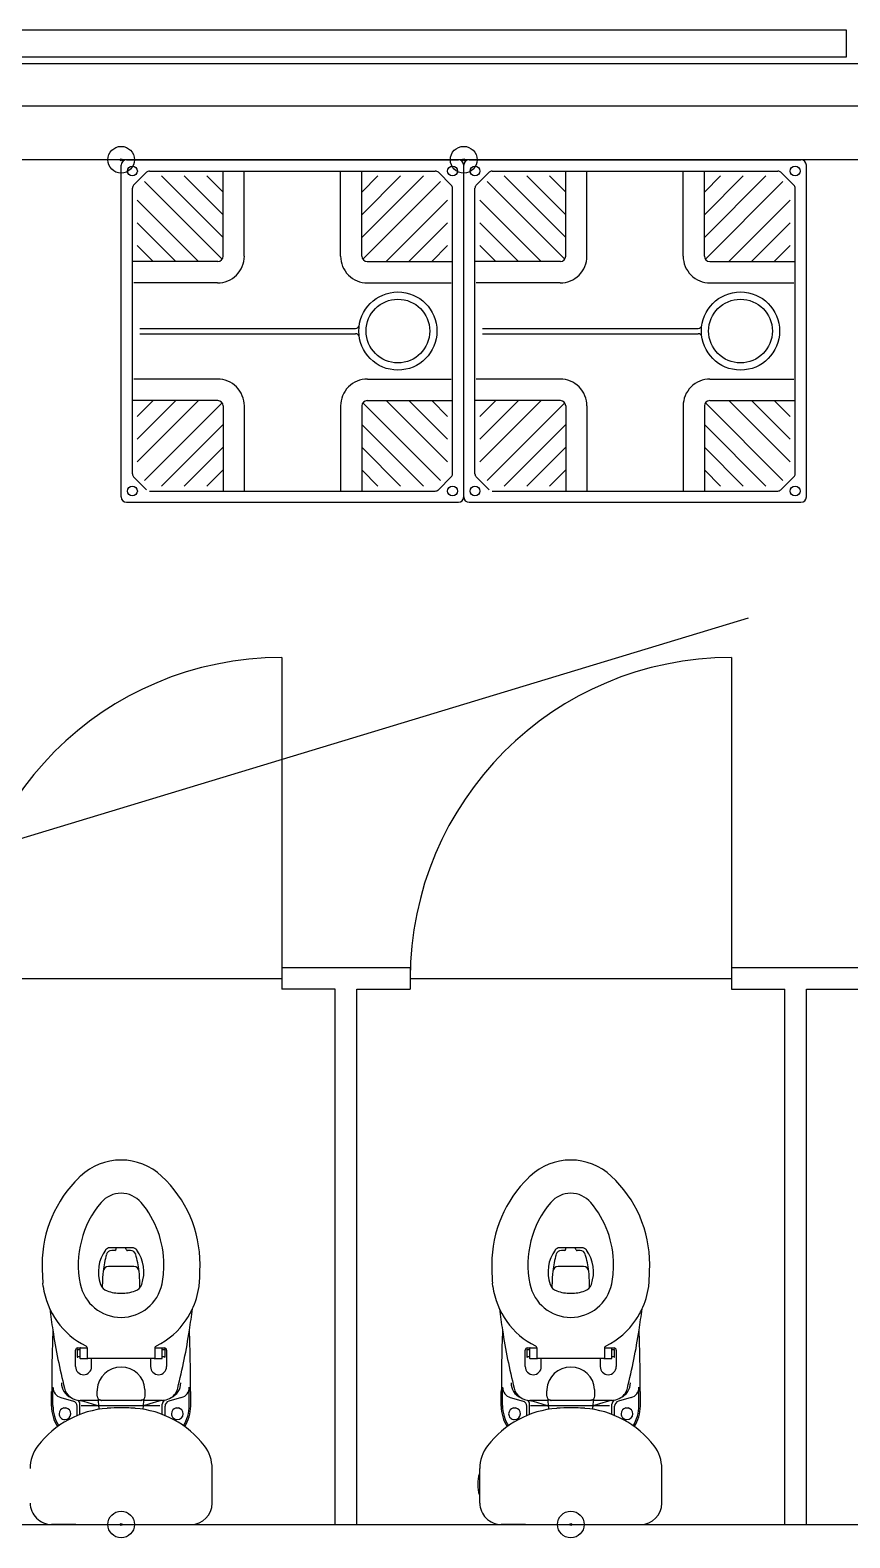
# Model space of a CAD drawing. Units: millimetres at full size, sheet at 1:100. Extents: x -40222 to 41440, y -29146 to 30741.
# Drawn here: x 11715 to 13246, y 15992 to 18810 of the extents above; entities that cross this region are included whole.
import ezdxf

# ---------------------------------------------------------------- set-up
doc = ezdxf.new("R2010")
doc.units = ezdxf.units.MM
doc.header["$LTSCALE"] = 100
doc.header["$PDMODE"] = 32
doc.header["$PDSIZE"] = 50
for name, color, linetype in [('1-3', 7, 'Continuous'), ('1-5', 7, 'Continuous'), ('1-A', 4, 'Continuous'), ('1-D', 2, 'Continuous')]:
    doc.layers.add(name, color=color, linetype=linetype)

msp = doc.modelspace()

# ---------------------------------------------------------------- linework, layer by layer
at = {"layer": '1-3'}
for p, q in [((9604.4, 18747.3), (15155.7, 18747.3)), ((15032, 18667.3), (9604.4, 18667.3)), ((9634.5, 16017.3), (15032, 16017.3))]:
    msp.add_line(p, q, dxfattribs=at)
at = {"layer": '1-5'}
for p, q in [((15032, 18567.3), (11024.5, 18567.3)), ((11894.5, 18567.3), (12514.5, 18567.3)), ((12534.5, 18567.3), (13154.5, 18567.3)), ((11884.5, 17937.3), (11884.5, 18557.3)), ((11931.8, 18543.9), (11907.8, 18519.9)), ((11937.5, 18546.3), (12471.4, 18546.3)), ((12075, 18387.3), (12075, 18546.3)), ((12114.5, 18387.3), (12114.5, 18546.3)), ((12294.4, 18387.3), (12294.4, 18546.3)), ((12334, 18387.3), (12334, 18546.3)), ((12477.1, 18543.9), (12501.1, 18519.9)), ((12524.5, 17937.3), (12524.5, 18557.3)), ((12524.5, 17937.3), (12524.5, 18557.3)), ((12571.8, 18543.9), (12547.8, 18519.9)), ((12577.5, 18546.3), (13111.4, 18546.3)), ((12715, 18387.3), (12715, 18546.3)), ((12754.5, 18387.3), (12754.5, 18546.3)), ((12934.4, 18387.3), (12934.4, 18546.3)), ((12974, 18387.3), (12974, 18546.3)), ((13117.1, 18543.9), (13141.1, 18519.9)), ((13164.5, 17937.3), (13164.5, 18557.3)), ((11905.5, 17980.3), (11905.5, 18514.2)), ((11928.1, 18526.5), (12073.2, 18381.4)), ((11959.9, 18537.1), (12075, 18422)), ((12002.4, 18537.1), (12075, 18464.4)), ((12044.8, 18537.1), (12075, 18506.9)), ((12449, 18537.1), (12334, 18422)), ((12406.6, 18537.1), (12334, 18464.4)), ((12364.2, 18537.1), (12334, 18506.9)), ((12480.8, 18526.5), (12335.8, 18381.4)), ((12503.5, 17980.3), (12503.5, 18514.2)), ((12545.5, 17980.3), (12545.5, 18514.2)), ((12568.1, 18526.5), (12713.2, 18381.4)), ((12599.9, 18537.1), (12715, 18422)), ((12642.4, 18537.1), (12715, 18464.4)), ((12684.8, 18537.1), (12715, 18506.9)), ((13089, 18537.1), (12974, 18422)), ((13046.6, 18537.1), (12974, 18464.4)), ((13004.2, 18537.1), (12974, 18506.9)), ((13120.8, 18526.5), (12975.8, 18381.4)), ((13143.5, 17980.3), (13143.5, 18514.2)), ((11914.7, 18491.8), (12029.2, 18377.3)), ((12494.3, 18491.8), (12379.7, 18377.3)), ((12554.7, 18491.8), (12669.2, 18377.3)), ((13134.3, 18491.8), (13019.7, 18377.3)), ((11914.7, 18449.4), (11986.8, 18377.3)), ((12494.3, 18449.4), (12422.1, 18377.3)), ((12554.7, 18449.4), (12626.8, 18377.3)), ((13134.3, 18449.4), (13062.1, 18377.3)), ((11914.7, 18406.9), (11944.4, 18377.3)), ((12494.3, 18406.9), (12464.6, 18377.3)), ((12554.7, 18406.9), (12584.4, 18377.3)), ((13134.3, 18406.9), (13104.6, 18377.3)), ((12065, 18377.3), (11905.5, 18377.3)), ((12344, 18377.3), (12503.5, 18377.3)), ((12705, 18377.3), (12545.5, 18377.3)), ((12984, 18377.3), (13143.5, 18377.3)), ((12064.5, 18337.2), (11907.9, 18337.2)), ((12344.5, 18337.2), (12501, 18337.2)), ((12704.5, 18337.2), (12547.9, 18337.2)), ((12984.5, 18337.2), (13141, 18337.2)), ((11919.5, 18252.3), (12322.4, 18252.3)), ((11919.5, 18242.3), (12322.4, 18242.3)), ((12559.5, 18252.3), (12962.4, 18252.3)), ((12559.5, 18242.3), (12962.4, 18242.3)), ((12064.5, 18157.3), (11907.9, 18157.3)), ((12344.5, 18157.3), (12501, 18157.3)), ((12704.5, 18157.3), (12547.9, 18157.3)), ((12984.5, 18157.3), (13141, 18157.3)), ((12065, 18117.3), (11905.5, 18117.3)), ((11914.7, 18002.7), (12029.2, 18117.3)), ((11914.7, 18045.1), (11986.8, 18117.3)), ((11914.7, 18087.6), (11944.4, 18117.3)), ((12344, 18117.3), (12503.5, 18117.3)), ((12494.3, 18002.7), (12379.7, 18117.3)), ((12494.3, 18045.1), (12422.1, 18117.3)), ((12494.3, 18087.6), (12464.6, 18117.3)), ((12705, 18117.3), (12545.5, 18117.3)), ((12554.7, 18002.7), (12669.2, 18117.3)), ((12554.7, 18045.1), (12626.8, 18117.3)), ((12554.7, 18087.6), (12584.4, 18117.3)), ((12984, 18117.3), (13143.5, 18117.3)), ((13134.3, 18002.7), (13019.7, 18117.3)), ((13134.3, 18045.1), (13062.1, 18117.3)), ((13134.3, 18087.6), (13104.6, 18117.3)), ((11928.1, 17968.1), (12073.2, 18113.1)), ((12075, 18107.3), (12075, 17948.3)), ((12114.5, 18107.3), (12114.5, 17948.3)), ((12294.4, 18107.3), (12294.4, 17948.3)), ((12334, 18107.3), (12334, 17948.3)), ((12480.8, 17968.1), (12335.8, 18113.1)), ((12568.1, 17968.1), (12713.2, 18113.1)), ((12715, 18107.3), (12715, 17948.3)), ((12754.5, 18107.3), (12754.5, 17948.3)), ((12934.4, 18107.3), (12934.4, 17948.3)), ((12974, 18107.3), (12974, 17948.3)), ((13120.8, 17968.1), (12975.8, 18113.1)), ((11959.9, 17957.5), (12075, 18072.5)), ((12449, 17957.5), (12334, 18072.5)), ((12599.9, 17957.5), (12715, 18072.5)), ((13089, 17957.5), (12974, 18072.5)), ((12002.4, 17957.5), (12075, 18030.1)), ((12406.6, 17957.5), (12334, 18030.1)), ((12642.4, 17957.5), (12715, 18030.1)), ((13046.6, 17957.5), (12974, 18030.1)), ((11907.8, 17974.6), (11931.8, 17950.6)), ((12044.8, 17957.5), (12075, 17987.7)), ((12364.2, 17957.5), (12334, 17987.7)), ((12501.1, 17974.6), (12477.1, 17950.6)), ((12501.1, 17974.6), (12477.1, 17950.6)), ((12547.8, 17974.6), (12571.8, 17950.6)), ((12684.8, 17957.5), (12715, 17987.7)), ((13004.2, 17957.5), (12974, 17987.7)), ((13141.1, 17974.6), (13117.1, 17950.6)), ((13141.1, 17974.6), (13117.1, 17950.6)), ((11937.5, 17948.3), (12471.4, 17948.3)), ((12577.5, 17948.3), (13111.4, 17948.3)), ((11894.5, 17927.3), (12514.5, 17927.3)), ((12534.5, 17927.3), (13154.5, 17927.3)), ((11875.4, 16534.3), (11863.3, 16534.3)), ((11872.4, 16529.3), (11866.8, 16529.3)), ((11875.4, 16532.3), (11875.4, 16534.3)), ((11884.4, 16534.3), (11875.4, 16534.3)), ((11884.8, 16534.3), (11884.4, 16534.3)), ((11893.4, 16534.3), (11884.8, 16534.3)), ((11905.5, 16534.3), (11893.4, 16534.3)), ((11893.4, 16532.3), (11893.4, 16534.3)), ((11902, 16529.3), (11896.4, 16529.3)), ((12715.4, 16534.3), (12703.3, 16534.3)), ((12712.4, 16529.3), (12706.8, 16529.3)), ((12715.4, 16532.3), (12715.4, 16534.3)), ((12724.4, 16534.3), (12715.4, 16534.3)), ((12724.8, 16534.3), (12724.4, 16534.3)), ((12733.4, 16534.3), (12724.8, 16534.3)), ((12745.5, 16534.3), (12733.4, 16534.3)), ((12733.4, 16532.3), (12733.4, 16534.3)), ((12742, 16529.3), (12736.4, 16529.3)), ((11884.4, 16499.3), (11860.7, 16499.3)), ((11908.1, 16499.3), (11884.4, 16499.3)), ((12724.4, 16499.3), (12700.7, 16499.3)), ((12748.1, 16499.3), (12724.4, 16499.3)), ((11738.8, 16462.2), (11738.1, 16468.4)), ((11849.4, 16459.7), (11849.4, 16466.8)), ((11919.4, 16459.7), (11919.4, 16466.8)), ((12578.8, 16462.2), (12578.1, 16468.4)), ((12689.4, 16459.7), (12689.4, 16466.8)), ((12759.4, 16459.7), (12759.4, 16466.8)), ((11799.4, 16337.2), (11799.4, 16343.2)), ((11802.4, 16344), (11802.4, 16337.2)), ((11803.4, 16344.5), (11802.9, 16344.5)), ((11803.4, 16347.2), (11808.4, 16347.2)), ((11803.4, 16343.7), (11803.4, 16344.5)), ((11807.4, 16343.7), (11803.4, 16343.7)), ((11807.4, 16346.2), (11807.4, 16343.7)), ((11807.4, 16343.7), (11807.4, 16337.2)), ((11808.4, 16347.2), (11814.4, 16347.2)), ((11814.4, 16347.2), (11820.4, 16347.2)), ((11821.4, 16346), (11821.4, 16346.4)), ((11821.4, 16337.2), (11821.4, 16346)), ((11947.4, 16346.4), (11947.4, 16346)), ((11947.4, 16346), (11947.4, 16337.2)), ((11948.4, 16347.2), (11954.4, 16347.2)), ((11954.4, 16347.2), (11960.4, 16347.2)), ((11960.4, 16347.2), (11965.4, 16347.2)), ((11961.4, 16343.7), (11961.4, 16346.2)), ((11965.4, 16343.7), (11961.4, 16343.7)), ((11965.9, 16344.5), (11965.4, 16344.5)), ((11965.4, 16344.5), (11965.4, 16343.7)), ((11966.4, 16337.2), (11966.4, 16344)), ((11969.4, 16343.2), (11969.4, 16337.2)), ((12639.4, 16337.2), (12639.4, 16343.2)), ((12642.4, 16344), (12642.4, 16337.2)), ((12643.4, 16344.5), (12642.9, 16344.5)), ((12643.4, 16347.2), (12648.4, 16347.2)), ((12643.4, 16343.7), (12643.4, 16344.5)), ((12647.4, 16343.7), (12643.4, 16343.7)), ((12647.4, 16346.2), (12647.4, 16343.7)), ((12647.4, 16343.7), (12647.4, 16337.2)), ((12648.4, 16347.2), (12654.4, 16347.2)), ((12654.4, 16347.2), (12660.4, 16347.2)), ((12661.4, 16346), (12661.4, 16346.4)), ((12661.4, 16337.2), (12661.4, 16346)), ((12787.4, 16346.4), (12787.4, 16346)), ((12787.4, 16346), (12787.4, 16337.2)), ((12788.4, 16347.2), (12794.4, 16347.2)), ((12794.4, 16347.2), (12800.4, 16347.2)), ((12800.4, 16347.2), (12805.4, 16347.2)), ((12801.4, 16343.7), (12801.4, 16346.2)), ((12805.4, 16343.7), (12801.4, 16343.7)), ((12805.9, 16344.5), (12805.4, 16344.5)), ((12805.4, 16344.5), (12805.4, 16343.7)), ((12806.4, 16337.2), (12806.4, 16344)), ((12809.4, 16343.2), (12809.4, 16337.2)), ((11799.4, 16312.2), (11799.4, 16337.2)), ((11802.4, 16337.2), (11802.4, 16330.5)), ((11802.9, 16330), (11803.4, 16330)), ((11807.4, 16330.7), (11803.4, 16330.7)), ((11803.4, 16330), (11803.4, 16330.7)), ((11807.4, 16337.2), (11807.4, 16330.7)), ((11807.4, 16330.7), (11807.4, 16328.2)), ((11808.4, 16327.2), (11814.4, 16327.2)), ((11814.4, 16327.2), (11820.4, 16327.2)), ((11821.4, 16328.2), (11821.4, 16337.2)), ((11829.4, 16327.2), (11822.4, 16327.2)), ((11829.4, 16312.2), (11829.4, 16327.2)), ((11884.4, 16327.2), (11829.4, 16327.2)), ((11939.4, 16327.2), (11884.4, 16327.2)), ((11946.4, 16327.2), (11939.4, 16327.2)), ((11939.4, 16327.2), (11939.4, 16312.2)), ((11947.4, 16337.2), (11947.4, 16328.2)), ((11948.4, 16327.2), (11954.4, 16327.2)), ((11954.4, 16327.2), (11960.4, 16327.2)), ((11961.4, 16328.2), (11961.4, 16330.7)), ((11965.4, 16330.7), (11961.4, 16330.7)), ((11965.4, 16330.7), (11965.4, 16330)), ((11965.4, 16330), (11965.9, 16330)), ((11966.4, 16330.5), (11966.4, 16337.2)), ((11969.4, 16337.2), (11969.4, 16312.2)), ((12639.4, 16312.2), (12639.4, 16337.2)), ((12642.4, 16337.2), (12642.4, 16330.5)), ((12642.9, 16330), (12643.4, 16330)), ((12647.4, 16330.7), (12643.4, 16330.7)), ((12643.4, 16330), (12643.4, 16330.7)), ((12647.4, 16337.2), (12647.4, 16330.7)), ((12647.4, 16330.7), (12647.4, 16328.2)), ((12648.4, 16327.2), (12654.4, 16327.2)), ((12654.4, 16327.2), (12660.4, 16327.2)), ((12661.4, 16328.2), (12661.4, 16337.2)), ((12669.4, 16327.2), (12662.4, 16327.2)), ((12669.4, 16312.2), (12669.4, 16327.2)), ((12724.4, 16327.2), (12669.4, 16327.2)), ((12779.4, 16327.2), (12724.4, 16327.2)), ((12786.4, 16327.2), (12779.4, 16327.2)), ((12779.4, 16327.2), (12779.4, 16312.2)), ((12787.4, 16337.2), (12787.4, 16328.2)), ((12788.4, 16327.2), (12794.4, 16327.2)), ((12794.4, 16327.2), (12800.4, 16327.2)), ((12801.4, 16328.2), (12801.4, 16330.7)), ((12805.4, 16330.7), (12801.4, 16330.7)), ((12805.4, 16330.7), (12805.4, 16330)), ((12805.4, 16330), (12805.9, 16330)), ((12806.4, 16330.5), (12806.4, 16337.2)), ((12809.4, 16337.2), (12809.4, 16312.2)), ((11754.4, 16238.3), (11754.4, 16265.8)), ((11757, 16273.7), (11757, 16265.8)), ((11757, 16239.4), (11757, 16265.8)), ((11929.1, 16267), (11929.1, 16267.5)), ((11929.1, 16265.8), (11929.1, 16267)), ((12011.8, 16265.8), (12011.8, 16273.7)), ((12011.8, 16239.4), (12011.8, 16265.8)), ((12014.4, 16238.3), (12014.4, 16265.8)), ((12594.4, 16238.3), (12594.4, 16265.8)), ((12597, 16273.7), (12597, 16265.8)), ((12597, 16239.4), (12597, 16265.8)), ((12769.1, 16267), (12769.1, 16267.5)), ((12769.1, 16265.8), (12769.1, 16267)), ((12851.8, 16265.8), (12851.8, 16273.7)), ((12851.8, 16239.4), (12851.8, 16265.8)), ((12854.4, 16238.3), (12854.4, 16265.8)), ((11771.5, 16254.4), (11795.2, 16247.7)), ((11777.4, 16234.6), (11777.4, 16235.1)), ((11779.4, 16234.6), (11777.9, 16234.6)), ((11780.9, 16234.6), (11779.4, 16234.6)), ((11781.4, 16234.6), (11781.4, 16235.1)), ((11802.4, 16220.9), (11802.4, 16238.1)), ((11807.4, 16222.9), (11807.4, 16241.8)), ((11816.8, 16239.2), (11809.5, 16239.2)), ((11831.3, 16249.2), (11813.4, 16249.2)), ((11830.4, 16239.2), (11816.8, 16239.2)), ((11831.9, 16239.2), (11830.4, 16239.2)), ((11830.5, 16242.8), (11832, 16242.3)), ((11832.9, 16249.2), (11831.3, 16249.2)), ((11832.4, 16239.2), (11831.9, 16239.2)), ((11832, 16242.3), (11832.5, 16242.2)), ((11841.8, 16239.2), (11832.4, 16239.2)), ((11832.5, 16242.2), (11840.7, 16239.9)), ((11833.4, 16249.2), (11832.9, 16249.2)), ((11835.4, 16249.2), (11833.4, 16249.2)), ((11842.2, 16249.2), (11835.4, 16249.2)), ((11842.8, 16239.2), (11841.8, 16239.2)), ((11845.7, 16249.5), (11842.2, 16249.2)), ((11842.8, 16239.2), (11842.2, 16249.2)), ((11846.7, 16249.3), (11845.7, 16249.5)), ((11847.7, 16249.2), (11846.7, 16249.3)), ((11851.9, 16249.2), (11847.7, 16249.2)), ((11855.9, 16239.2), (11855.4, 16239.2)), ((11856.7, 16239.2), (11855.9, 16239.2)), ((11857.9, 16239.2), (11856.7, 16239.2)), ((11857.7, 16249.2), (11857.2, 16249.2)), ((11884.4, 16239.2), (11857.9, 16239.2)), ((11909, 16249.2), (11884.4, 16249.2)), ((11910.9, 16239.2), (11884.4, 16239.2)), ((11910.3, 16249.2), (11909, 16249.2)), ((11911.1, 16249.2), (11910.3, 16249.2)), ((11912.2, 16239.2), (11910.9, 16239.2)), ((11911.6, 16249.2), (11911.1, 16249.2)), ((11913.2, 16249.2), (11911.6, 16249.2)), ((11912.9, 16239.2), (11912.2, 16239.2)), ((11913.4, 16239.2), (11912.9, 16239.2)), ((11916.9, 16249.2), (11913.2, 16249.2)), ((11921.1, 16249.2), (11916.9, 16249.2)), ((11923.4, 16239.2), (11918.4, 16239.2)), ((11922.1, 16249.3), (11921.1, 16249.2)), ((11923.1, 16249.5), (11922.1, 16249.3)), ((11926.7, 16249.2), (11923.1, 16249.5)), ((11924.4, 16239.2), (11923.4, 16239.2)), ((11926, 16239.2), (11924.4, 16239.2)), ((11926, 16239.2), (11926.7, 16249.2)), ((11927, 16239.2), (11926, 16239.2)), ((11933.4, 16249.2), (11926.7, 16249.2)), ((11936.4, 16239.2), (11927, 16239.2)), ((11936.3, 16242.2), (11928.1, 16239.9)), ((11935.4, 16249.2), (11933.4, 16249.2)), ((11936.8, 16242.3), (11936.3, 16242.2)), ((11936.9, 16239.2), (11936.4, 16239.2)), ((11938.3, 16242.7), (11936.8, 16242.3)), ((11938.4, 16239.2), (11936.9, 16239.2)), ((11955.4, 16249.2), (11937.5, 16249.2)), ((11952, 16239.2), (11938.4, 16239.2)), ((11956.7, 16239.2), (11952, 16239.2)), ((11961.2, 16249.2), (11955.4, 16249.2)), ((11961.4, 16222.9), (11961.4, 16241.8)), ((11966.4, 16220.9), (11966.4, 16238.1)), ((11997.3, 16254.4), (11973.7, 16247.7)), ((11987.4, 16234.6), (11987.4, 16235.1)), ((11989.4, 16234.6), (11987.9, 16234.6)), ((11990.9, 16234.6), (11989.4, 16234.6)), ((11991.4, 16234.6), (11991.4, 16235.1)), ((12611.5, 16254.4), (12635.2, 16247.7)), ((12617.4, 16234.6), (12617.4, 16235.1)), ((12619.4, 16234.6), (12617.9, 16234.6)), ((12620.9, 16234.6), (12619.4, 16234.6)), ((12621.4, 16234.6), (12621.4, 16235.1)), ((12642.4, 16220.9), (12642.4, 16238.1)), ((12647.4, 16222.9), (12647.4, 16241.8)), ((12656.8, 16239.2), (12649.5, 16239.2)), ((12671.3, 16249.2), (12653.4, 16249.2)), ((12670.4, 16239.2), (12656.8, 16239.2)), ((12671.9, 16239.2), (12670.4, 16239.2)), ((12670.5, 16242.8), (12672, 16242.3)), ((12672.9, 16249.2), (12671.3, 16249.2)), ((12672.4, 16239.2), (12671.9, 16239.2)), ((12672, 16242.3), (12672.5, 16242.2)), ((12681.8, 16239.2), (12672.4, 16239.2)), ((12672.5, 16242.2), (12680.7, 16239.9)), ((12673.4, 16249.2), (12672.9, 16249.2)), ((12675.4, 16249.2), (12673.4, 16249.2)), ((12682.2, 16249.2), (12675.4, 16249.2)), ((12682.8, 16239.2), (12681.8, 16239.2)), ((12685.7, 16249.5), (12682.2, 16249.2)), ((12682.8, 16239.2), (12682.2, 16249.2)), ((12686.7, 16249.3), (12685.7, 16249.5)), ((12687.7, 16249.2), (12686.7, 16249.3)), ((12691.9, 16249.2), (12687.7, 16249.2)), ((12695.9, 16239.2), (12695.4, 16239.2)), ((12696.7, 16239.2), (12695.9, 16239.2)), ((12697.9, 16239.2), (12696.7, 16239.2)), ((12697.7, 16249.2), (12697.2, 16249.2)), ((12724.4, 16239.2), (12697.9, 16239.2)), ((12749, 16249.2), (12724.4, 16249.2)), ((12750.9, 16239.2), (12724.4, 16239.2)), ((12750.3, 16249.2), (12749, 16249.2)), ((12751.1, 16249.2), (12750.3, 16249.2)), ((12752.2, 16239.2), (12750.9, 16239.2)), ((12751.6, 16249.2), (12751.1, 16249.2)), ((12753.2, 16249.2), (12751.6, 16249.2)), ((12752.9, 16239.2), (12752.2, 16239.2)), ((12753.4, 16239.2), (12752.9, 16239.2)), ((12756.9, 16249.2), (12753.2, 16249.2)), ((12761.1, 16249.2), (12756.9, 16249.2)), ((12763.4, 16239.2), (12758.4, 16239.2)), ((12762.1, 16249.3), (12761.1, 16249.2)), ((12763.1, 16249.5), (12762.1, 16249.3)), ((12766.7, 16249.2), (12763.1, 16249.5)), ((12764.4, 16239.2), (12763.4, 16239.2)), ((12766, 16239.2), (12764.4, 16239.2)), ((12766, 16239.2), (12766.7, 16249.2)), ((12767, 16239.2), (12766, 16239.2)), ((12773.4, 16249.2), (12766.7, 16249.2)), ((12776.4, 16239.2), (12767, 16239.2)), ((12776.3, 16242.2), (12768.1, 16239.9)), ((12775.4, 16249.2), (12773.4, 16249.2)), ((12776.8, 16242.3), (12776.3, 16242.2)), ((12776.9, 16239.2), (12776.4, 16239.2)), ((12778.3, 16242.7), (12776.8, 16242.3)), ((12778.4, 16239.2), (12776.9, 16239.2)), ((12795.4, 16249.2), (12777.5, 16249.2)), ((12792, 16239.2), (12778.4, 16239.2)), ((12796.7, 16239.2), (12792, 16239.2)), ((12801.2, 16249.2), (12795.4, 16249.2)), ((12801.4, 16222.9), (12801.4, 16241.8)), ((12806.4, 16220.9), (12806.4, 16238.1)), ((12837.3, 16254.4), (12813.7, 16247.7)), ((12827.4, 16234.6), (12827.4, 16235.1)), ((12829.4, 16234.6), (12827.9, 16234.6)), ((12830.9, 16234.6), (12829.4, 16234.6)), ((12831.4, 16234.6), (12831.4, 16235.1)), ((12054.5, 16104.8), (12054.5, 16121.7)), ((12894.5, 16104.8), (12894.5, 16121.7)), ((12054.5, 16092.3), (12054.5, 16104.8)), ((12054.5, 16079.8), (12054.5, 16092.3)), ((12553.6, 16112.3), (12554.5, 16112.3)), ((12554.5, 16092.3), (12554.5, 16104.8)), ((12554.5, 16079.8), (12554.5, 16092.3)), ((12894.5, 16092.3), (12894.5, 16104.8)), ((12894.5, 16079.8), (12894.5, 16092.3)), ((12054.5, 16057.3), (12054.5, 16079.8)), ((12553.6, 16072.3), (12554.5, 16072.3)), ((12554.5, 16072.3), (12554.5, 16079.8)), ((12554.5, 16057.3), (12554.5, 16072.3)), ((12894.5, 16057.3), (12894.5, 16079.8)), ((11764.5, 16017.3), (11754.5, 16017.3)), ((11771.5, 16017.3), (11764.5, 16017.3)), ((11799.8, 16017.3), (11771.5, 16017.3)), ((11799.8, 16017.3), (11844.5, 16017.3)), ((11844.5, 16017.3), (11884.5, 16017.3)), ((11884.5, 16017.3), (11924.5, 16017.3)), ((11924.5, 16017.3), (11964.5, 16017.3)), ((11964.5, 16017.3), (11969.4, 16017.3)), ((12604.5, 16017.3), (12594.5, 16017.3)), ((12611.5, 16017.3), (12604.5, 16017.3)), ((12639.8, 16017.3), (12611.5, 16017.3)), ((12639.8, 16017.3), (12684.5, 16017.3)), ((12684.5, 16017.3), (12724.5, 16017.3)), ((12724.5, 16017.3), (12764.5, 16017.3)), ((12764.5, 16017.3), (12804.5, 16017.3)), ((12804.5, 16017.3), (12809.4, 16017.3))]:
    msp.add_line(p, q, dxfattribs=at)
at = {"layer": '1-5', "color": 4}
for p, q in [((12184.5, 17637.3), (12184.5, 17037.3)), ((13024.5, 17637.3), (13024.5, 17037.3)), ((12184.5, 17057.3), (12184.5, 17017.3)), ((12424.5, 17057.3), (12184.5, 17057.3)), ((12424.5, 17057.3), (12424.5, 17017.3)), ((13024.5, 17057.3), (13024.5, 17017.3)), ((13264.5, 17057.3), (13024.5, 17057.3)), ((11584.5, 17037.3), (12184.5, 17037.3)), ((12284.5, 17017.3), (12184.5, 17017.3)), ((12284.5, 16017.3), (12284.5, 17017.3)), ((12324.5, 16017.3), (12324.5, 17017.3)), ((12324.5, 17017.3), (12424.5, 17017.3)), ((12424.5, 17037.3), (13024.5, 17037.3)), ((13024.5, 17017.3), (13124.5, 17017.3)), ((13124.5, 16017.3), (13124.5, 17017.3)), ((13164.5, 16017.3), (13164.5, 17017.3)), ((13164.5, 17017.3), (13264.5, 17017.3))]:
    msp.add_line(p, q, dxfattribs=at)
at = {"layer": '1-5'}
for points in [[(11961.4, 16330.7), (11961.4, 16337.2), (11961.4, 16343.7)], [(12801.4, 16330.7), (12801.4, 16337.2), (12801.4, 16343.7)], [(11839.7, 16257.2), (11839.7, 16261.6), (11839.7, 16265.8), (11839.7, 16266.7), (11839.7, 16267.3)], [(11929.1, 16267), (11929.1, 16267.5), (11929.1, 16269.6)], [(11929.1, 16257.2), (11929.1, 16261.6), (11929.1, 16265.8)], [(12679.7, 16257.2), (12679.7, 16261.6), (12679.7, 16265.8), (12679.7, 16266.7), (12679.7, 16267.3)], [(12769.1, 16267), (12769.1, 16267.5), (12769.1, 16269.6)], [(12769.1, 16257.2), (12769.1, 16261.6), (12769.1, 16265.8)], [(11813.4, 16249.2), (11807.9, 16249.2), (11813.9, 16247.5), (11830.5, 16242.8)], [(11850.4, 16239.2), (11845.4, 16239.2), (11844.4, 16239.2), (11842.8, 16239.2)], [(11855.4, 16239.2), (11853.9, 16239.2), (11850.4, 16239.2)], [(11857.2, 16249.2), (11855.6, 16249.2), (11851.9, 16249.2)], [(11884.4, 16249.2), (11859.9, 16249.2), (11858.5, 16249.2), (11857.7, 16249.2)], [(11918.4, 16239.2), (11914.9, 16239.2), (11913.4, 16239.2)], [(11937.5, 16249.2), (11936, 16249.2), (11935.4, 16249.2)], [(11961.2, 16249.2), (11954.9, 16247.4), (11938.3, 16242.7)], [(12653.4, 16249.2), (12647.9, 16249.2), (12653.9, 16247.5), (12670.5, 16242.8)], [(12690.4, 16239.2), (12685.4, 16239.2), (12684.4, 16239.2), (12682.8, 16239.2)], [(12695.4, 16239.2), (12693.9, 16239.2), (12690.4, 16239.2)], [(12697.2, 16249.2), (12695.6, 16249.2), (12691.9, 16249.2)], [(12724.4, 16249.2), (12699.9, 16249.2), (12698.5, 16249.2), (12697.7, 16249.2)], [(12758.4, 16239.2), (12754.9, 16239.2), (12753.4, 16239.2)], [(12777.5, 16249.2), (12776, 16249.2), (12775.4, 16249.2)], [(12801.2, 16249.2), (12794.9, 16247.4), (12778.3, 16242.7)], [(12554.5, 16104.8), (12554.5, 16112.3), (12554.5, 16121.7)], [(11969.4, 16017.3), (12004.5, 16017.3), (12014.5, 16017.3)], [(12809.4, 16017.3), (12844.5, 16017.3), (12854.5, 16017.3)]]:
    msp.add_lwpolyline(points, dxfattribs=at)
for centre, radius in [((11884.5, 18567.3), 2), ((12524.5, 18567.3), 2), ((11905.5, 18546.3), 9.25), ((12503.5, 18546.3), 9.25), ((12545.5, 18546.3), 9.25), ((13143.5, 18546.3), 9.25), ((12401.5, 18247.3), 73), ((13041.5, 18247.3), 73), ((12401.5, 18247.3), 59.5), ((13041.5, 18247.3), 59.5), ((11905.5, 17948.3), 9.25), ((12503.5, 17948.3), 9.25), ((12545.5, 17948.3), 9.25), ((13143.5, 17948.3), 9.25)]:
    msp.add_circle(centre, radius, dxfattribs=at)
for centre, radius, start, end in [((11894.5, 18557.3), 10, 90, 180), ((12514.5, 18557.3), 10, 0, 90), ((12534.5, 18557.3), 10, 90, 180), ((13154.5, 18557.3), 10, 0, 90), ((11937.5, 18538.3), 8, 90, 135), ((12471.4, 18538.3), 8, 45, 90), ((12577.5, 18538.3), 8, 90, 135), ((13111.4, 18538.3), 8, 45, 90), ((11913.5, 18514.2), 8, 135, 180), ((12495.5, 18514.2), 8, 0, 45), ((12553.5, 18514.2), 8, 135, 180), ((13135.5, 18514.2), 8, 0, 45), ((12064.5, 18387.3), 50.1, 269.9996, 0.0004), ((12065, 18387.3), 10, 270, 0), ((12344.5, 18387.3), 50.1, 179.9996, 270.0004), ((12344, 18387.3), 10, 180, 270), ((12704.5, 18387.3), 50.1, 269.9996, 0.0004), ((12705, 18387.3), 10, 270, 0), ((12984.5, 18387.3), 50.1, 179.9996, 270.0004), ((12984, 18387.3), 10, 180, 270), ((12322.4, 18259.3), 7, 270, 351.3731), ((12962.4, 18259.3), 7, 270, 351.3731), ((12322.4, 18235.3), 7, 8.6269, 90), ((12962.4, 18235.3), 7, 8.6269, 90), ((12064.5, 18107.3), 50.1, 359.9996, 90.0004), ((12344.5, 18107.3), 50.1, 89.9996, 180.0004), ((12704.5, 18107.3), 50.1, 359.9996, 90.0004), ((12984.5, 18107.3), 50.1, 89.9996, 180.0004), ((12065, 18107.3), 10, 0, 90), ((12344, 18107.3), 10, 90, 180), ((12705, 18107.3), 10, 0, 90), ((12984, 18107.3), 10, 90, 180), ((11913.5, 17980.3), 8, 180, 225), ((12495.5, 17980.3), 8, 315, 0), ((12553.5, 17980.3), 8, 180, 225), ((13135.5, 17980.3), 8, 315, 0), ((12471.4, 17956.3), 8, 270, 315), ((13111.4, 17956.3), 8, 270, 315), ((11894.5, 17937.3), 10, 180, 270), ((12514.5, 17937.3), 10, 270, 0), ((12534.5, 17937.3), 10, 180, 270), ((13154.5, 17937.3), 10, 270, 0)]:
    msp.add_arc(centre, radius, start, end, dxfattribs=at)
at = {"layer": '1-5', "color": 4}
for centre in [(12184.5, 17037.3), (13024.5, 17037.3)]:
    msp.add_arc(centre, 600, 90, 180, dxfattribs=at)
at = {"layer": '1-5'}
for centre, major_axis, start_param, end_param in [((11884.4, 16587.2), (0, 111), 6.283185, 7.034512), ((11884.4, 16587.2), (0, 111), 5.531859, 6.283185), ((12724.4, 16587.2), (0, 111), 6.283185, 7.034512), ((12724.4, 16587.2), (0, 111), 5.531859, 6.283185), ((11962.9, 16503.2), (0, 226), 0.76879, 1.570796), ((11813.6, 16660.2), (0, 9.62), 0.547414, 0.957844), ((11805.9, 16503.2), (0, 226), 4.712513, 5.531912), ((12802.9, 16503.2), (0, 226), 0.76879, 1.570796), ((12653.6, 16660.2), (0, 9.62), 0.547414, 0.957844), ((12645.9, 16503.2), (0, 226), 4.712513, 5.531912), ((11884.4, 16587.2), (0, 49), 6.283185, 7.152234), ((11884.4, 16587.2), (0, 49), 5.414158, 6.283207), ((12724.4, 16587.2), (0, 49), 6.283185, 7.152234), ((12724.4, 16587.2), (0, 49), 5.414158, 6.283207), ((11985, 16502.4), (0, 180.6), 0.869866, 1.768562), ((11783.8, 16502.4), (0, 180.6), 4.712389, 5.413313), ((12825, 16502.4), (0, 180.6), 0.869866, 1.768562), ((12623.8, 16502.4), (0, 180.6), 4.712389, 5.413313), ((11911.9, 16489.1), (0, 70), 0.945064, 1.907886), ((12049.4, 16466.8), (0, 200), 1.291112, 1.452362), ((11863.3, 16524.3), (0, 10), 6.283185, 7.22825), ((11866.8, 16519.3), (0, 10), 6.283185, 7.574297), ((11872.4, 16532.3), (0, 3), 3.141593, 4.712389), ((11896.4, 16532.3), (0, 3), 1.570796, 3.141593), ((11902, 16519.3), (0, 10), 4.992073, 6.283185), ((11905.5, 16524.3), (0, 10), 5.338121, 6.283185), ((11719.4, 16466.8), (0, 200), 4.830823, 4.992073), ((11856.9, 16489.1), (0, 70), 4.375299, 5.338121), ((12751.9, 16489.1), (0, 70), 0.945064, 1.907886), ((12889.4, 16466.8), (0, 200), 1.291112, 1.452362), ((12703.3, 16524.3), (0, 10), 6.283185, 7.22825), ((12706.8, 16519.3), (0, 10), 6.283185, 7.574297), ((12712.4, 16532.3), (0, 3), 3.141593, 4.712389), ((12736.4, 16532.3), (0, 3), 1.570796, 3.141593), ((12742, 16519.3), (0, 10), 4.992073, 6.283185), ((12745.5, 16524.3), (0, 10), 5.338121, 6.283185), ((12559.4, 16466.8), (0, 200), 4.830823, 4.992073), ((12696.9, 16489.1), (0, 70), 4.375299, 5.338121), ((12236.9, 16503.2), (0, 500), 1.570796, 1.640604), ((12049.4, 16466.8), (0, 200), 1.452362, 1.570796), ((11860.7, 16489.3), (0, 10), 6.283185, 7.735547), ((11908.1, 16489.3), (0, 10), 4.830823, 6.283185), ((11719.4, 16466.8), (0, 200), 4.712389, 4.830823), ((11783.8, 16502.4), (0, 180.6), 4.514617, 4.712389), ((11531.6, 16503.3), (0, 500.3), 4.6426, 4.712365), ((13076.9, 16503.2), (0, 500), 1.570796, 1.640604), ((12889.4, 16466.8), (0, 200), 1.452362, 1.570796), ((12700.7, 16489.3), (0, 10), 6.283185, 7.735547), ((12748.1, 16489.3), (0, 10), 4.830823, 6.283185), ((12559.4, 16466.8), (0, 200), 4.712389, 4.830823), ((12623.8, 16502.4), (0, 180.6), 4.514617, 4.712389), ((12371.6, 16503.3), (0, 500.3), 4.6426, 4.712365), ((11884.4, 16482.2), (0, 147), 1.707659, 2.675745), ((11884.4, 16482.2), (0, 78), 1.768568, 3.141593), ((11864.7, 16472.6), (0, 20), 1.907886, 2.8073), ((11884.4, 16529.3), (0, 80), 2.8073, 3.141593), ((11884.4, 16482.2), (0, 78), 3.141593, 4.514617), ((11884.4, 16529.3), (0, 80), 3.141593, 3.475885), ((11904.1, 16472.6), (0, 20), 3.475885, 4.375299), ((11884.4, 16482.2), (0, 147), 4.261425, 4.575526), ((11981.4, 16470.5), (0, 49.4), 4.543549, 4.669478), ((12724.4, 16482.2), (0, 147), 1.707659, 2.675745), ((12724.4, 16482.2), (0, 78), 1.768568, 3.141593), ((12704.7, 16472.6), (0, 20), 1.907886, 2.8073), ((12724.4, 16529.3), (0, 80), 2.8073, 3.141593), ((12724.4, 16482.2), (0, 78), 3.141593, 4.514617), ((12724.4, 16529.3), (0, 80), 3.141593, 3.475885), ((12744.1, 16472.6), (0, 20), 3.475885, 4.375299), ((12724.4, 16482.2), (0, 147), 4.261425, 4.575526), ((12821.4, 16470.5), (0, 49.4), 4.543549, 4.669478), ((12942.5, 16563.8), (0, 1200), 1.690554, 1.724432), ((11884.4, 16482.2), (0, 147), 3.60744, 4.116958), ((11884.4, 16482.2), (0, 147), 4.116958, 4.144544), ((11911.9, 16466.4), (0, 115.3), 4.132388, 4.245165), ((10826.3, 16563.8), (0, 1200), 4.558753, 4.592631), ((11884.4, 16482.2), (0, 147), 4.233009, 4.261425), ((13782.5, 16563.8), (0, 1200), 1.690554, 1.724432), ((12724.4, 16482.2), (0, 147), 3.60744, 4.116958), ((12724.4, 16482.2), (0, 147), 4.116958, 4.144544), ((12751.9, 16466.4), (0, 115.3), 4.132388, 4.245165), ((11666.3, 16563.8), (0, 1200), 4.558753, 4.592631), ((12724.4, 16482.2), (0, 147), 4.233009, 4.261425), ((14754.5, 16265.8), (0, 3000.1), 1.53266, 1.570796), ((12942.5, 16563.8), (0, 1200), 1.724432, 1.816446), ((10826.3, 16563.8), (0, 1200), 4.466739, 4.558753), ((9014.4, 16265.8), (0, 3000.1), 4.712389, 4.750525), ((15594.5, 16265.8), (0, 3000.1), 1.53266, 1.570796), ((13782.5, 16563.8), (0, 1200), 1.724432, 1.816446), ((11666.3, 16563.8), (0, 1200), 4.466739, 4.558753), ((9854.4, 16265.8), (0, 3000.1), 4.712389, 4.750525), ((11803.4, 16343.2), (0, 4), 6.283185, 7.853982), ((11802.9, 16344), (0, 0.5), 6.283185, 7.853982), ((11808.4, 16346.2), (0, 1), 6.283185, 7.853982), ((11815.9, 16346), (0, 5.5), 4.791436, 5.817337), ((11820.4, 16346.2), (0, 1), 4.897989, 6.283185), ((11815.9, 16346), (0, 5.5), 4.712389, 4.791436), ((11952.9, 16346), (0, 5.5), 0.465848, 1.491749), ((11948.4, 16346.2), (0, 1), 6.283185, 7.668381), ((11952.9, 16346), (0, 5.5), 1.491749, 1.570796), ((11960.4, 16346.2), (0, 1), 4.712389, 6.283185), ((11965.4, 16343.2), (0, 4), 4.712389, 6.283185), ((11965.9, 16344), (0, 0.5), 4.712389, 6.283185), ((12643.4, 16343.2), (0, 4), 6.283185, 7.853982), ((12642.9, 16344), (0, 0.5), 6.283185, 7.853982), ((12648.4, 16346.2), (0, 1), 6.283185, 7.853982), ((12655.9, 16346), (0, 5.5), 4.791436, 5.817337), ((12660.4, 16346.2), (0, 1), 4.897989, 6.283185), ((12655.9, 16346), (0, 5.5), 4.712389, 4.791436), ((12792.9, 16346), (0, 5.5), 0.465848, 1.491749), ((12788.4, 16346.2), (0, 1), 6.283185, 7.668381), ((12792.9, 16346), (0, 5.5), 1.491749, 1.570796), ((12800.4, 16346.2), (0, 1), 4.712389, 6.283185), ((12805.4, 16343.2), (0, 4), 4.712389, 6.283185), ((12805.9, 16344), (0, 0.5), 4.712389, 6.283185), ((11814.4, 16312.2), (0, 15), 1.570796, 3.141593), ((11802.9, 16330.5), (0, 0.5), 1.570796, 3.141593), ((11808.4, 16328.2), (0, 1), 1.570796, 3.141593), ((11814.4, 16312.2), (0, 15), 3.141593, 4.712389), ((11820.4, 16328.2), (0, 1), 3.141593, 4.712389), ((11822.4, 16328.2), (0, 1), 1.570796, 3.141593), ((11883.7, 16267.3), (0, 44), 6.266791, 7.800493), ((11885.1, 16267.3), (0, 44), 4.765854, 6.299595), ((11954.4, 16312.2), (0, 15), 1.570796, 3.141593), ((11946.4, 16328.2), (0, 1), 3.141593, 4.712389), ((11948.4, 16328.2), (0, 1), 1.570796, 3.141593), ((11954.4, 16312.2), (0, 15), 3.141593, 4.712389), ((11960.4, 16328.2), (0, 1), 3.141593, 4.712389), ((11965.9, 16330.5), (0, 0.5), 3.141593, 4.712389), ((12654.4, 16312.2), (0, 15), 1.570796, 3.141593), ((12642.9, 16330.5), (0, 0.5), 1.570796, 3.141593), ((12648.4, 16328.2), (0, 1), 1.570796, 3.141593), ((12654.4, 16312.2), (0, 15), 3.141593, 4.712389), ((12660.4, 16328.2), (0, 1), 3.141593, 4.712389), ((12662.4, 16328.2), (0, 1), 1.570796, 3.141593), ((12723.7, 16267.3), (0, 44), 6.266791, 7.800493), ((12725.1, 16267.3), (0, 44), 4.765854, 6.299595), ((12794.4, 16312.2), (0, 15), 1.570796, 3.141593), ((12786.4, 16328.2), (0, 1), 3.141593, 4.712389), ((12788.4, 16328.2), (0, 1), 1.570796, 3.141593), ((12794.4, 16312.2), (0, 15), 3.141593, 4.712389), ((12800.4, 16328.2), (0, 1), 3.141593, 4.712389), ((12805.9, 16330.5), (0, 0.5), 3.141593, 4.712389), ((11777, 16273.7), (0, 20), 1.56814, 2.863097), ((11802.9, 16281.9), (0, 30), 1.565341, 2.719157), ((11807.7, 16279.4), (0, 30.2), 1.821035, 3.146182), ((11883.7, 16267.3), (0, 44), 1.517308, 1.570796), ((11847.7, 16257.2), (0, 8), 1.570796, 2.895922), ((11921.1, 16257.2), (0, 8), 3.387263, 4.712389), ((11885.1, 16267.3), (0, 44), 4.717742, 4.765854), ((11965.9, 16281.9), (0, 30), 3.564028, 4.717844), ((11961.2, 16279.2), (0, 30), 3.742133, 4.466739), ((11991.8, 16273.7), (0, 20), 3.420088, 4.715045), ((12617, 16273.7), (0, 20), 1.56814, 2.863097), ((12642.9, 16281.9), (0, 30), 1.565341, 2.719157), ((12647.7, 16279.4), (0, 30.2), 1.821035, 3.146182), ((12723.7, 16267.3), (0, 44), 1.517308, 1.570796), ((12687.7, 16257.2), (0, 8), 1.570796, 2.895922), ((12761.1, 16257.2), (0, 8), 3.387263, 4.712389), ((12725.1, 16267.3), (0, 44), 4.717742, 4.765854), ((12805.9, 16281.9), (0, 30), 3.564028, 4.717844), ((12801.2, 16279.2), (0, 30), 3.742133, 4.466739), ((12831.8, 16273.7), (0, 20), 3.420088, 4.715045), ((11871.8, 16054.8), (0, 180), 0.074681, 0.917003), ((11824.4, 16238.3), (0, 70), 1.570796, 2.146485), ((11827, 16239.4), (0, 70), 1.570796, 2.1371), ((11779.4, 16224.2), (0, 11), 0.182835, 1.570796), ((11779.4, 16224.2), (0, 10.5), 0.143243, 0.191506), ((11779.4, 16224.2), (0, 10.5), 6.091679, 6.139942), ((11779.4, 16224.2), (0, 11), 4.712389, 6.10035), ((11792.4, 16238.1), (0, 10), 4.712389, 6.00469), ((11797.4, 16241.8), (0, 10), 4.712389, 5.58276), ((11839.9, 16237), (0, 3), 5.575742, 6.00469), ((11839.9, 16237), (0, 3), 4.766474, 5.575742), ((11882, 16239.2), (0, 39.2), 1.624881, 1.74268), ((11847.7, 16257.2), (0, 8), 2.895922, 3.021374), ((11847.7, 16257.2), (0, 8), 3.021374, 3.141593), ((11884.5, 15885.3), (0, 350), 6.283185, 6.357866), ((11884.5, 15885.3), (0, 350), 6.283185, 6.357866), ((11884.5, 15885.3), (0, 350), 6.25461, 6.283185), ((11884.5, 15885.3), (0, 350), 6.25461, 6.283185), ((11884.5, 15885.3), (0, 350), 6.208504, 6.25461), ((11884.5, 15885.3), (0, 350), 6.208504, 6.25461), ((11897.1, 16054.8), (0, 180), 5.366182, 6.208504), ((11921.1, 16257.2), (0, 8), 3.141593, 3.261811), ((11921.1, 16257.2), (0, 8), 3.261811, 3.387263), ((11886.8, 16239.2), (0, 39.2), 4.54088, 4.658304), ((11928.9, 16237), (0, 3), 0.707443, 1.516711), ((11928.9, 16237), (0, 3), 0.278495, 0.707443), ((11961.2, 16279.2), (0, 30), 3.141593, 3.266085), ((11971.4, 16241.8), (0, 10), 0.700425, 1.570796), ((11961.2, 16279.2), (0, 30), 3.266085, 3.742133), ((11976.4, 16238.1), (0, 10), 0.278495, 1.570796), ((11989.4, 16224.2), (0, 11), 0.182835, 1.570796), ((11989.4, 16224.2), (0, 10.5), 0.143243, 0.191506), ((11989.4, 16224.2), (0, 10.5), 6.091679, 6.139942), ((11989.4, 16224.2), (0, 11), 4.712389, 6.10035), ((11941.8, 16239.4), (0, 70), 4.146855, 4.712389), ((11944.4, 16238.3), (0, 70), 4.137486, 4.712389), ((12711.8, 16054.8), (0, 180), 0.074681, 0.917003), ((12664.4, 16238.3), (0, 70), 1.570796, 2.146485), ((12667, 16239.4), (0, 70), 1.570796, 2.1371), ((12619.4, 16224.2), (0, 11), 0.182835, 1.570796), ((12619.4, 16224.2), (0, 10.5), 0.143243, 0.191506), ((12619.4, 16224.2), (0, 10.5), 6.091679, 6.139942), ((12619.4, 16224.2), (0, 11), 4.712389, 6.10035), ((12632.4, 16238.1), (0, 10), 4.712389, 6.00469), ((12637.4, 16241.8), (0, 10), 4.712389, 5.58276), ((12679.9, 16237), (0, 3), 5.575742, 6.00469), ((12679.9, 16237), (0, 3), 4.766474, 5.575742), ((12722, 16239.2), (0, 39.2), 1.624881, 1.74268), ((12687.7, 16257.2), (0, 8), 2.895922, 3.021374), ((12687.7, 16257.2), (0, 8), 3.021374, 3.141593), ((12724.5, 15885.3), (0, 350), 6.283185, 6.357866), ((12724.5, 15885.3), (0, 350), 6.283185, 6.357866), ((12724.5, 15885.3), (0, 350), 6.25461, 6.283185), ((12724.5, 15885.3), (0, 350), 6.25461, 6.283185), ((12724.5, 15885.3), (0, 350), 6.208504, 6.25461), ((12724.5, 15885.3), (0, 350), 6.208504, 6.25461), ((12737.1, 16054.8), (0, 180), 5.366182, 6.208504), ((12761.1, 16257.2), (0, 8), 3.141593, 3.261811), ((12761.1, 16257.2), (0, 8), 3.261811, 3.387263), ((12726.8, 16239.2), (0, 39.2), 4.54088, 4.658304), ((12768.9, 16237), (0, 3), 0.707443, 1.516711), ((12768.9, 16237), (0, 3), 0.278495, 0.707443), ((12801.2, 16279.2), (0, 30), 3.141593, 3.266085), ((12811.4, 16241.8), (0, 10), 0.700425, 1.570796), ((12801.2, 16279.2), (0, 30), 3.266085, 3.742133), ((12816.4, 16238.1), (0, 10), 0.278495, 1.570796), ((12829.4, 16224.2), (0, 11), 0.182835, 1.570796), ((12829.4, 16224.2), (0, 10.5), 0.143243, 0.191506), ((12829.4, 16224.2), (0, 10.5), 6.091679, 6.139942), ((12829.4, 16224.2), (0, 11), 4.712389, 6.10035), ((12781.8, 16239.4), (0, 70), 4.146855, 4.712389), ((12784.4, 16238.3), (0, 70), 4.137486, 4.712389), ((11779.4, 16224.2), (0, 11), 1.570796, 3.141593), ((11779.4, 16224.2), (0, 11), 3.141593, 4.712389), ((11989.4, 16224.2), (0, 11), 1.570796, 3.141593), ((11989.4, 16224.2), (0, 11), 3.141593, 4.712389), ((12619.4, 16224.2), (0, 11), 1.570796, 3.141593), ((12619.4, 16224.2), (0, 11), 3.141593, 4.712389), ((12829.4, 16224.2), (0, 11), 1.570796, 3.141593), ((12829.4, 16224.2), (0, 11), 3.141593, 4.712389), ((11784.5, 16121.7), (0, 70), 0.917003, 1.570796), ((11984.5, 16121.7), (0, 70), 4.712389, 5.366182), ((12624.5, 16121.7), (0, 70), 0.917003, 1.570796), ((12824.5, 16121.7), (0, 70), 4.712389, 5.366182), ((12615.5, 16092.3), (0, 65), 1.258029, 1.570796), ((12615.5, 16092.3), (0, 65), 1.570796, 1.883563), ((11754.5, 16057.3), (0, 40), 1.570796, 3.141593), ((12014.5, 16057.3), (0, 40), 3.141593, 4.712389), ((12594.5, 16057.3), (0, 40), 1.570796, 3.141593), ((12854.5, 16057.3), (0, 40), 3.141593, 4.712389)]:
    msp.add_ellipse(centre, major_axis=major_axis, ratio=0.9999, start_param=start_param, end_param=end_param, dxfattribs=at)
for centre in [(11884.5, 16017.3), (12724.5, 16017.3)]:
    msp.add_ellipse(centre, major_axis=(0, 2), ratio=0.9999, dxfattribs=at)
for p in [(11884.5, 18567.3), (12524.5, 18567.3), (11884.5, 16017.3), (12724.5, 16017.3)]:
    msp.add_point(p, dxfattribs=at)
at = {"layer": '1-A'}
for p, q in [((13239.5, 18809.5), (11439.5, 18809.5)), ((13239.5, 18759.5), (13239.5, 18809.5)), ((11439.5, 18759.5), (13239.5, 18759.5))]:
    msp.add_line(p, q, dxfattribs=at)
at = {"layer": '1-D'}
msp.add_line((13055.9, 17711), (10289.5, 16872), dxfattribs=at)

doc.saveas('drawing.dxf')
